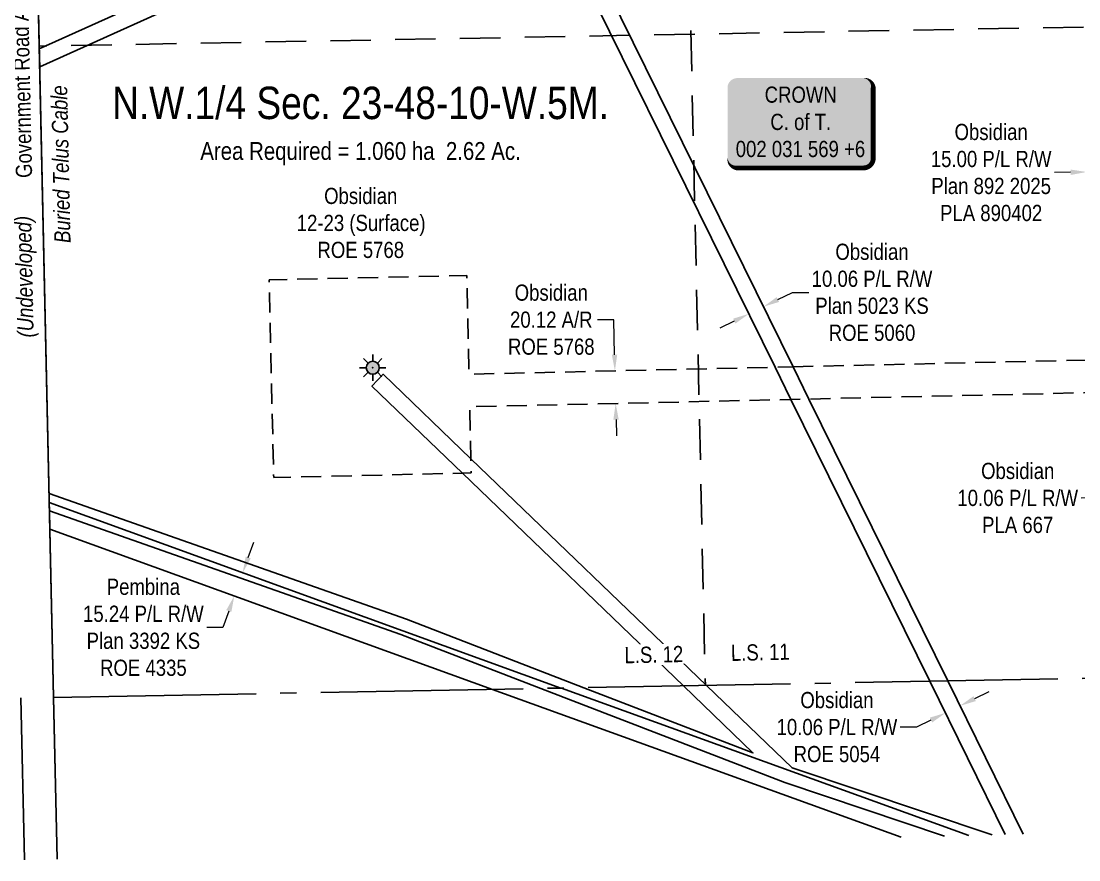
# Model space of a CAD drawing. Extents: x 607428 to 610233, y 5890754 to 5892618.
# Drawn here: x 609196 to 609849, y 5890776 to 5891294 of the extents above; entities that cross this region are included whole.
import ezdxf
from ezdxf.enums import TextEntityAlignment as Align

# ---------------------------------------------------------------- set-up
doc = ezdxf.new("R2010")
doc.units = 0
doc.header["$LTSCALE"] = 5
doc.header["$PDSIZE"] = 0.5
for name, pattern in [('foc-ACCESSROAD', [3.75, 2.5, -1.25]), ('foc-LSD', [8, 5, -3]), ('foc-QUARTERLINE', [33, 25, -3, 2, -3])]:
    doc.linetypes.add(name, pattern=pattern)
doc.layers.get('Defpoints').update_dxf_attribs({"color": 9})
for name, color, linetype in [('AS-OWNER', 7, 'Continuous'), ('AS-TELUS', 224, 'foc-TEL'), ('C-RW', 13, 'Continuous'), ('C-SYMBOL', 7, 'Continuous'), ('C-WS', 13, 'foc-ACCESSROAD'), ('C-WS-S', 8, 'Continuous'), ('F-RW', 190, 'Continuous'), ('L-AREAREQUIRED', 7, 'Continuous'), ('L-ROAD-T', 7, 'Continuous'), ('L-SEC', 7, 'Continuous'), ('L-SECQ', 8, 'foc-QUARTERLINE'), ('L-SECTION-LSD', 7, 'foc-LSD'), ('oil_and_gas_wells_pt', 7, 'Continuous')]:
    doc.layers.add(name, color=color, linetype=linetype)
for name, color, linetype, lineweight in [('C-AR-T', 13, 'Continuous', 9), ('C-RW-T', 13, 'Continuous', 9), ('C-WS-T', 13, 'Continuous', 9), ('F-RW-T', 190, 'Continuous', 9), ('T-TEXT', 48, 'Continuous', 18)]:
    doc.layers.add(name, color=color, linetype=linetype, lineweight=lineweight)
doc.styles.add('100L', font='ARIALN.TTF', dxfattribs={"height": 11})
doc.styles.add('175L', font='ARIALN.TTF', dxfattribs={"height": 20})
doc.styles.add('80', font='ARIALN.TTF', dxfattribs={"height": 10})
doc.styles.add('80CG', font='ARIALN.TTF', dxfattribs={"height": 10})
doc.styles.add('80L', font='ARIALN.TTF', dxfattribs={"height": 10})
doc.styles.add('80LS', font='ARIALNI.TTF', dxfattribs={"height": 10})
doc.styles.add('foc-LtypeFont', font='ARIALN.TTF', dxfattribs={"height": 7.35})
doc.linetypes.add('foc-TEL', pattern='A,2,-1,["T",foc-LtypeFont,S=0.2,R=0,X=-0.425,Y=-0.75],-1.24,8', length=12.24)
doc.dimstyles.new('Compass 5 000', dxfattribs={"dimscale": 5, "dimtxt": 9, "dimasz": 2, "dimexe": 0.2, "dimexo": 0.0625, "dimgap": 0.5, "dimtad": 0, "dimtih": 1, "dimtoh": 1, "dimzin": 0, "dimdsep": 46, "dimtxsty": '80CG', "dimcen": 0.1, "dimse1": 1, "dimse2": 1, "dimclrd": 256, "dimclrt": 256, "dimaunit": 1, "dimadec": 4, "dimazin": 0, "dimtfac": 0.06, "dimtofl": 0, "dimtmove": 0, "dimatfit": 1, "dimfxl": 0.2, "dimtolj": 1, "dimtzin": 0, "dimlwd": -1, "dimarcsym": 0})

# ---------------------------------------------------------------- blocks, each defined once
blk = doc.blocks.new('GAS')
h = blk.add_hatch(color=255)
h.dxf.hatch_style = 1
edge = h.paths.add_edge_path()
edge.add_arc((0, 0), 0.9, 0, 360)
for p, q in [((0, 0.81), (0, 1.62)), ((-0.81, 0), (-1.62, 0)), ((-0.57, 0.57), (-1.14, 1.14)), ((0.57, 0.57), (1.14, 1.14)), ((1.62, 0), (0.81, 0)), ((-0.57, -0.57), (-1.14, -1.14)), ((0, -0.81), (0, -1.62)), ((1.14, -1.14), (0.57, -0.57))]:
    blk.add_line(p, q)
blk.add_circle((0, 0), 0.8)
blk = doc.blocks.new('*D433')
at = {"layer": 'Defpoints', "color": 0, "transparency": 16777216}
for p in [(609585.47, 5891437.04), (609580.63, 5891422.92), (609723.26, 5891374)]:
    blk.add_point(p, dxfattribs=at)
at = {"layer": 'F-RW-T', "transparency": 16777216}
for p, q in [((609731.35, 5891397.58), (609734.59, 5891407.04)), ((609720.02, 5891364.54), (609712.1, 5891341.46)), ((609712.1, 5891341.46), (609702.1, 5891341.46))]:
    blk.add_line(p, q, dxfattribs=at)
for points in [[(609729.77, 5891398.12), (609732.93, 5891397.04), (609728.11, 5891388.12)], [(609718.44, 5891365.08), (609721.59, 5891364), (609723.26, 5891374)]]:
    blk.add_solid(points, dxfattribs=at)
at = {"layer": 'F-RW-T', "transparency": 16777216, "insert": (609663.02, 5891341.46), "char_height": 10, "attachment_point": 5, "style": '80CG'}
blk.add_mtext('\\A1;Gran Tierra\\P15.00 P/L R/W\\PPlan 012 1898\\PPLA 001650', dxfattribs=at)
blk = doc.blocks.new('*D437')
at = {"layer": 'C-RW-T', "transparency": 16777216}
for p, q in [((609843.88, 5891200.51), (609833.88, 5891200.33)), ((609878.93, 5891201.16), (609888.93, 5891201.35))]:
    blk.add_line(p, q, dxfattribs=at)
for points in [[(609843.85, 5891202.18), (609843.91, 5891198.85), (609853.88, 5891200.7)], [(609878.9, 5891202.83), (609878.97, 5891199.49), (609868.94, 5891200.98)]]:
    blk.add_solid(points, dxfattribs=at)
at = {"layer": 'Defpoints', "color": 0, "transparency": 16777216}
for p in [(609853.88, 5891200.7), (609853.9, 5891199.45), (609868.96, 5891199.73)]:
    blk.add_point(p, dxfattribs=at)
at = {"layer": 'C-RW-T', "transparency": 16777216, "insert": (609794.8, 5891200.33), "char_height": 10, "attachment_point": 5, "style": '80CG'}
blk.add_mtext('\\A1;Obsidian\\P15.00 P/L R/W\\PPlan 892 2025\\PPLA 890402', dxfattribs=at)
blk = doc.blocks.new('*D439')
at = {"layer": 'C-RW-T', "transparency": 16777216}
for p, q in [((609860.28, 5890999.64), (609850.28, 5890999.39)), ((609890.34, 5891000.38), (609900.33, 5891000.62))]:
    blk.add_line(p, q, dxfattribs=at)
for points in [[(609860.24, 5891001.3), (609860.32, 5890997.97), (609870.28, 5890999.88)], [(609890.3, 5891002.04), (609890.38, 5890998.71), (609880.34, 5891000.13)]]:
    blk.add_solid(points, dxfattribs=at)
at = {"layer": 'Defpoints', "color": 0, "transparency": 16777216}
for p in [(609870.28, 5890999.88), (609870.63, 5890985.63), (609880.69, 5890985.88)]:
    blk.add_point(p, dxfattribs=at)
at = {"layer": 'C-RW-T', "transparency": 16777216, "insert": (609811.2, 5890999.39), "char_height": 10, "attachment_point": 5, "style": '80CG'}
blk.add_mtext('\\A1;Obsidian\\P10.06 P/L R/W\\PPLA 667', dxfattribs=at)
blk = doc.blocks.new('*D442')
at = {"layer": 'Defpoints', "color": 0, "transparency": 16777216}
for p in [(609326.68, 5890955.48), (609321.5, 5890941.2), (609327.6, 5890938.99)]:
    blk.add_point(p, dxfattribs=at)
at = {"layer": 'F-RW-T', "transparency": 16777216}
for p, q in [((609336.18, 5890962.67), (609339.59, 5890972.08)), ((609324.19, 5890929.58), (609320.55, 5890919.52)), ((609320.55, 5890919.52), (609310.55, 5890919.52))]:
    blk.add_line(p, q, dxfattribs=at)
for points in [[(609334.62, 5890963.24), (609337.75, 5890962.11), (609332.78, 5890953.27)], [(609322.63, 5890930.15), (609325.76, 5890929.02), (609327.6, 5890938.99)]]:
    blk.add_solid(points, dxfattribs=at)
at = {"layer": 'F-RW-T', "transparency": 16777216, "insert": (609271.46, 5890919.52), "char_height": 10, "attachment_point": 5, "style": '80CG'}
blk.add_mtext('\\A1;Pembina\\P15.24 P/L R/W\\PPlan 3392 KS\\PROE 4335', dxfattribs=at)
blk = doc.blocks.new('*D446')
at = {"layer": 'C-RW-T', "transparency": 16777216}
for p, q in [((609663.2, 5891121.94), (609672.17, 5891126.36)), ((609672.17, 5891126.36), (609682.17, 5891126.36)), ((609636.23, 5891108.65), (609627.26, 5891104.23))]:
    blk.add_line(p, q, dxfattribs=at)
for points in [[(609662.46, 5891123.44), (609663.93, 5891120.45), (609654.23, 5891117.52)], [(609635.49, 5891110.14), (609636.97, 5891107.15), (609645.2, 5891113.07)]]:
    blk.add_solid(points, dxfattribs=at)
at = {"layer": 'Defpoints', "color": 0, "transparency": 16777216}
for p in [(609597.44, 5891232.74), (609588.41, 5891228.29), (609645.2, 5891113.07)]:
    blk.add_point(p, dxfattribs=at)
at = {"layer": 'C-RW-T', "transparency": 16777216, "insert": (609721.25, 5891126.36), "char_height": 10, "attachment_point": 5, "style": '80CG'}
blk.add_mtext('\\A1;Obsidian\\P10.06 P/L R/W\\PPlan 5023 KS\\PROE 5060', dxfattribs=at)
blk = doc.blocks.new('*D448')
at = {"layer": 'C-RW-T', "transparency": 16777216}
for p, q in [((609784.63, 5890875.52), (609793.61, 5890879.92)), ((609757.66, 5890862.3), (609748.69, 5890857.9)), ((609748.69, 5890857.9), (609738.69, 5890857.9))]:
    blk.add_line(p, q, dxfattribs=at)
for points in [[(609783.89, 5890877.01), (609785.36, 5890874.02), (609775.65, 5890871.11)], [(609756.93, 5890863.79), (609758.4, 5890860.8), (609766.64, 5890866.7)]]:
    blk.add_solid(points, dxfattribs=at)
at = {"layer": 'Defpoints', "color": 0, "transparency": 16777216}
for p in [(609775.65, 5890871.11), (609779, 5890841.5), (609788, 5890845.92)]:
    blk.add_point(p, dxfattribs=at)
at = {"layer": 'C-RW-T', "transparency": 16777216, "insert": (609699.6, 5890857.9), "char_height": 10, "attachment_point": 5, "style": '80CG'}
blk.add_mtext('\\A1;Obsidian\\P10.06 P/L R/W\\PROE 5054', dxfattribs=at)
blk = doc.blocks.new('*D451')
at = {"layer": 'C-AR-T', "transparency": 16777216}
for p, q in [((609561.82, 5891109.46), (609551.82, 5891109.46)), ((609562.31, 5891087.89), (609561.82, 5891109.46)), ((609563.23, 5891047.77), (609563.46, 5891037.77))]:
    blk.add_line(p, q, dxfattribs=at)
for points in [[(609563.98, 5891087.93), (609560.65, 5891087.85), (609562.54, 5891077.89)], [(609564.9, 5891047.81), (609561.57, 5891047.73), (609563, 5891057.77)]]:
    blk.add_solid(points, dxfattribs=at)
at = {"layer": 'Defpoints', "color": 0, "transparency": 16777216}
for p in [(609531.45, 5891077.18), (609562.54, 5891077.89), (609531.91, 5891057.06)]:
    blk.add_point(p, dxfattribs=at)
at = {"layer": 'C-AR-T', "transparency": 16777216, "insert": (609523.27, 5891109.46), "char_height": 10, "attachment_point": 5, "style": '80CG'}
blk.add_mtext('\\A1;Obsidian\\P20.12 A/R\\PROE 5768', dxfattribs=at)
blk = doc.blocks.new('*U494')
h = blk.add_hatch(color=255)
edge = h.paths.add_edge_path()
edge.add_line((-39, -28.5), (39, -28.5))
edge.add_arc((39, -22.5), 6, 270, 360)
edge.add_line((45, -22.5), (45, 21))
edge.add_arc((39, 21), 6, 0, 90)
edge.add_line((39, 27), (-39, 27))
edge.add_arc((-39, 21), 6, 90, 180)
edge.add_line((-45, 21), (-45, -22.5))
edge.add_arc((-39, -22.5), 6, 180, 270)
at = {"color": 14, "flags": 128}
blk.add_lwpolyline([(-39, -28.5, 3, 3, 0), (39, -28.5, 3, 3, 0.414214), (45, -22.5, 3, 3, 0), (45, 21, 3, 0, 0.414214), (39, 27, 0, 0, 0), (-39, 27, 0, 0, 0.414214), (-45, 21, 0, 0, 0), (-45, -22.5, 0, 3, 0.414214)], format="xyseb", close=True, dxfattribs=at)
blk.add_lwpolyline([(-8.09, -15.59, 0, 7.5, 0), (0, 0, 0, 0, 0)], format="xyseb", dxfattribs=at)
at = {"color": 14, "style": '80'}
blk.add_attdef('ENTER_TEXT_001', (-26.85, -4.92), '', height=10, dxfattribs=at)

msp = doc.modelspace()

# ---------------------------------------------------------------- linework, layer by layer
at = {"layer": 'AS-TELUS', "flags": 128}
msp.add_lwpolyline([(609218.222, 5890776.35), (609216.015, 5890876.286), (609198.319, 5891680.603), (609196.111, 5891779.419)], dxfattribs=at)
at = {"layer": 'C-RW'}
for points in [[(609513.108, 5891403.828), (609672.522, 5891080.408), (609682.337, 5891060.497), (609768.142, 5890886.423), (609757.009, 5890886.218), (609671.236, 5891060.243), (609661.422, 5891080.154), (609504.088, 5891399.377), (609207.448, 5891265.705), (609207.207, 5891276.64), (609499.65, 5891408.4)], [(609766.087, 5890790.651), (609667.527, 5890823.644), (609516.726, 5890881.799), (609430.379, 5890915.11), (609213.483, 5890991.419), (609213.369, 5890996.583), (609213.246, 5891002.172), (609433.861, 5890924.555), (609543.426, 5890882.29), (609647.772, 5890842.051), (609604.79, 5890883.417), (609468.378, 5891014.73), (609412.491, 5891068.529), (609419.471, 5891075.782), (609473.652, 5891023.624), (609619.031, 5890883.679), (609671.904, 5890832.792), (609795.502, 5890791.418)], [(609803.524, 5890791.627), (609757.009, 5890886.218), (609768.142, 5890886.423), (609814.481, 5890791.913)]]:
    msp.add_lwpolyline(points, dxfattribs=at)
at = {"layer": 'C-WS', "flags": 128}
msp.add_lwpolyline([(609672.522, 5891080.408), (609856.024, 5891084.61), (609860.981, 5891084.723), (609868.186, 5891084.888), (609870.635, 5891084.944), (609871.089, 5891064.818), (609868.681, 5891064.763), (609861.353, 5891064.596), (609856.397, 5891064.482), (609682.337, 5891060.497), (609671.236, 5891060.243), (609472.918, 5891055.708), (609473.652, 5891023.624), (609473.854, 5891014.856), (609468.378, 5891014.73), (609351.9, 5891012.065), (609349.109, 5891134.02), (609471.064, 5891136.811), (609472.458, 5891075.833), (609661.422, 5891080.154), (609672.522, 5891080.408)], close=True, dxfattribs=at)
at = {"layer": 'F-RW'}
msp.add_lwpolyline([(609739.323, 5890789.953), (609486.93, 5890881.252), (609213.729, 5890980.248), (609213.483, 5890991.419), (609213.369, 5890996.583), (609529.184, 5890882.028), (609529.609, 5890882.036), (609781.115, 5890791.043)], dxfattribs=at)
at = {"layer": 'L-SEC'}
for p, q in [((609216.014, 5890876.359), (609198.319, 5891680.603)), ((609198.117, 5890775.982), (609195.91, 5890875.917)), ((609218.222, 5890776.35), (609216.014, 5890876.361))]:
    msp.add_line(p, q, dxfattribs=at)
at = {"layer": 'L-SECQ'}
msp.add_line((609216.015, 5890876.286), (609986.018, 5890890.444), dxfattribs=at)
at = {"layer": 'L-SECTION-LSD'}
for p, q in [((609600.576, 5891687.847), (609618.373, 5890883.684)), ((610011.781, 5891293.125), (609207.168, 5891278.407))]:
    msp.add_line(p, q, dxfattribs=at)
at = {"layer": 'oil_and_gas_wells_pt'}
msp.add_point((609413.064, 5891079.848), dxfattribs=at)

# ---------------------------------------------------------------- block references
at = {"layer": 'AS-OWNER', "color": 5}
ref = msp.add_blockref('*U494', (609677.043, 5891231.677), dxfattribs=dict(at, xscale=0.9995950000000001, yscale=0.9995950000000001, zscale=0.9995950000000001))
ref.add_attrib('ENTER_TEXT_001', 'CROWN', (609654.992, 5891243.445), dxfattribs={"layer": '0', "color": 14, "height": 9.996, "style": '80'})
ref.add_attrib('ENTER_TEXT_002', 'C. of T.', (609658.487, 5891226.608), dxfattribs={"layer": '0', "color": 14, "height": 9.996, "style": '80'})
ref.add_attrib('ENTER_TEXT_003', '002 031 569 +6', (609637.124, 5891209.907), dxfattribs={"layer": '0', "color": 14, "height": 9.99595, "style": '80'})
at = {"layer": 'C-WS-S', "xscale": 5.00000000000002, "yscale": 5.00000000000002, "zscale": 5.00000000000002}
msp.add_blockref('GAS', (609413.064, 5891079.848), dxfattribs=at)

# ---------------------------------------------------------------- texts
at = {"layer": 'AS-TELUS', "insert": (609216.555, 5891156.404), "char_height": 9.99595, "attachment_point": 1, "rotation": 91.260413, "style": '80L'}
msp.add_mtext_dynamic_manual_height_columns('\\pi0.29886;{\\fArial Narrow|b0|i1|c0|p34;Buried Telus Cable}', width=97.19568, gutter_width=49.98, heights=[0], dxfattribs=at)
at = {"layer": 'C-SYMBOL', "color": 3, "style": '175L'}
msp.add_text('N.W.1/4 Sec. 23-48-10-W.5M.', height=19.9919, dxfattribs=at).set_placement((609405.526, 5891227.362), align=Align.BOTTOM_CENTER)
at = {"layer": 'C-WS-T', "insert": (609365.469, 5891190.918), "char_height": 9.99595, "width": 78.96296, "attachment_point": 1, "style": '80L'}
msp.add_mtext('\\pi17.57358;Obsidian\\P\\pi0.66365;12-23 (Surface)\\P\\pi13.44496;ROE 5768', dxfattribs=at)
at = {"layer": 'L-AREAREQUIRED', "color": 5, "style": '100L'}
msp.add_text('Area Required = 1.060 ha  2.62 Ac.', height=10.99555, dxfattribs=at).set_placement((609405.526, 5891204.871), align=Align.BOTTOM_CENTER)
at = {"layer": 'L-ROAD-T', "style": '80L'}
msp.add_text('Government Road Allowance', height=9.99595, rotation=91.260413, dxfattribs=at).set_placement((609196.162, 5891271.446), align=Align.MIDDLE_CENTER)
at = {"layer": 'T-TEXT', "style": '80LS'}
msp.add_text('(Undeveloped)', height=9.99595, rotation=91.260413, dxfattribs=at).set_placement((609197.945, 5891136.034), align=Align.MIDDLE_CENTER)

# ---------------------------------------------------------------- dimensions: what is measured, and where the dimension line sits
at = {"layer": 'C-AR-T'}
dim = msp.add_linear_dim(base=(609562.543, 5891077.893), p1=(609531.914, 5891057.057), p2=(609531.454, 5891077.182), angle=91.310002, text='Obsidian\\P20.12 A/R\\PROE 5768', dimstyle='Compass 5 000', dxfattribs=at)
dim.commit()
dim.dimension.update_dxf_attribs({"geometry": '*D451', "text_midpoint": (609523.274, 5891109.463), "dimtype": 161})
at = {"layer": 'C-RW-T'}
for p1, p2, distance, text, picture, middle in [((609868.959, 5891199.727), (609853.901, 5891199.449), -1.249, 'Obsidian\\P15.00 P/L R/W\\PPlan 892 2025\\PPLA 890402', '*D437', (609794.796, 5891200.328)), ((609880.69, 5890985.88), (609870.627, 5890985.633), -14.256, 'Obsidian\\P10.06 P/L R/W\\PPLA 667', '*D439', (609811.197, 5890999.392))]:
    dim = msp.add_aligned_dim(p1=p1, p2=p2, distance=distance, text=text, dimstyle='Compass 5 000', dxfattribs=at)
    dim.commit()
    dim.dimension.update_dxf_attribs({"geometry": picture, "text_midpoint": middle})
dim = msp.add_linear_dim(base=(609645.199, 5891113.07), p1=(609597.439, 5891232.736), p2=(609588.412, 5891228.287), angle=206.237254, text='Obsidian\\P10.06 P/L R/W\\PPlan 5023 KS\\PROE 5060', dimstyle='Compass 5 000', dxfattribs=at)
dim.commit()
dim.dimension.update_dxf_attribs({"geometry": '*D446', "text_midpoint": (609721.251, 5891126.361), "dimtype": 161})
at = {"layer": 'F-RW-T'}
for base, p1, p2, angle, text, picture, middle in [((609723.262, 5891374.001), (609585.473, 5891437.04), (609580.629, 5891422.918), 251.070154, 'Gran Tierra\\P15.00 P/L R/W\\PPlan 012 1898\\PPLA 001650', '*D433', (609663.017, 5891341.464)), ((609327.601, 5890938.986), (609326.678, 5890955.483), (609321.501, 5890941.196), 250.081635, 'Pembina\\P15.24 P/L R/W\\PPlan 3392 KS\\PROE 4335', '*D442', (609271.461, 5890919.52))]:
    dim = msp.add_linear_dim(base=base, p1=p1, p2=p2, angle=angle, text=text, dimstyle='Compass 5 000', dxfattribs=at)
    dim.commit()
    dim.dimension.update_dxf_attribs({"geometry": picture, "text_midpoint": middle, "dimtype": 161})

# ---------------------------------------------------------------- next in the draw order: texts
at = {"layer": 'L-SECTION-LSD', "attachment_point": 1, "rotation": 1.267821, "style": '100L', "bg_fill": 3, "box_fill_scale": 1.15, "bg_fill_color": 256, "bg_fill_transparency": 0}
for s, width, insert, char_height in [('\\pi2.22678;L.S. 12', 37.09669, (609566.106, 5890907.253), 9.99595), ('L.S. 11', 36.43473, (609634.022, 5890908.756), 9.996)]:
    msp.add_mtext_dynamic_manual_height_columns(s, width=width, gutter_width=54.978, heights=[0], dxfattribs=dict(at, insert=insert, char_height=char_height))

# ---------------------------------------------------------------- next in the draw order: dimensions: what is measured, and where the dimension line sits
at = {"layer": 'C-RW-T'}
dim = msp.add_linear_dim(base=(609775.647, 5890871.115), p1=(609778.999, 5890841.501), p2=(609788.003, 5890845.916), angle=26.11898, text='Obsidian\\P10.06 P/L R/W\\PROE 5054', dimstyle='Compass 5 000', dxfattribs=at)
dim.commit()
dim.dimension.update_dxf_attribs({"geometry": '*D448', "text_midpoint": (609699.6, 5890857.895), "dimtype": 161})

doc.saveas('drawing.dxf')
